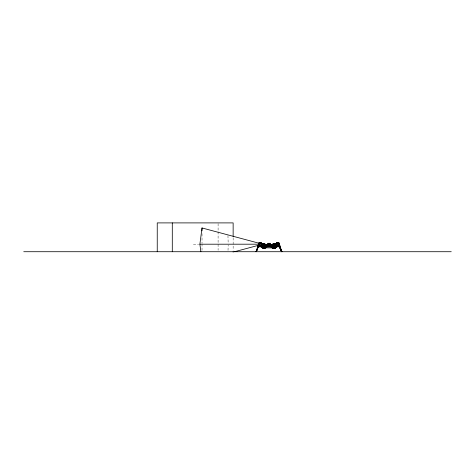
<?xml version="1.0" encoding="UTF-8"?>
<svg xmlns="http://www.w3.org/2000/svg" width="475" height="475" viewBox="0 0 475 475"><rect width="100%" height="100%" fill="white"/><g stroke="black" fill="none" stroke-linecap="round" stroke-linejoin="round"><path stroke-width="0.36" stroke-dasharray="2.38 1.78" d="M228.024 250.355L228.166 244.88M193.396 244.197L198.592 244.197M227.958 235.612L228.166 243.479M233.142 237.761L233.142 250.254M218.096 223.636L218.096 231.028M218.096 231.77L218.096 250.242M202.023 233.718L202.023 243.081M202.023 243.8L202.023 250.283"/><path stroke-width="0.71" d="M262.414 246.751L262.36 246.81A0.689 0.392 -90 0 1 261.642 246.626L261.63 246.448A0.689 0.392 -90 0 1 261.826 245.854L261.974 245.474M262.04 245.201L262.04 247.137L265.288 247.41L263.637 247.41L263.637 246.43L263.043 246.139L263.043 245.563L262.2 244.839L261.678 245.047L261.553 244.5C262.283 245.438 262.313 243.752 261.85 244.827L262.028 245.047M262.473 244.281L262.069 244.738L262.04 244.097L265.187 244.097M262.236 244.744C262.342 242.262 263.815 248.015 258.679 246.662L258.228 246.923L256.375 251.56L258.127 246.323L256.328 251.714L258.347 246.62M262.426 244.583L262.426 244.037L262.058 244.548M263.803 248.627L262.663 247.689L262.663 247.137L263.815 247.137M262.663 244.583L262.663 244.037L263.055 244.399L263.097 244.037M262.663 247.689L262.663 247.137M263.019 247.54L262.776 247.362L262.829 248.627L264.991 248.627M262.491 244.928L262.004 246.763L262.859 244.037M263.803 248.342L263.007 247.689L263.007 247.137M262.829 244.097L263.233 244.405M263.215 244.583L263.215 244.037M263.453 244.583L263.453 244.037L262.426 244.037L262.687 244.358M263.791 247.137L263.637 246.43M263.797 244.583L264.527 244.857L264.545 243.865M263.815 244.227L263.447 244.227M263.868 247.356L263.934 244.566M264.005 248.627C263.946 247.059 263.845 249.179 264.023 248.342M264.023 247.968L263.987 247.137M264.053 244.292L264.409 244.857L272.632 244.773M264.106 247.356L264.433 246.276M264.611 244.566L264.973 244.566L264.925 244.097M265.121 248.627L264.771 248.253M264.89 246.501L264.925 244.227M264.979 244.435L265.21 245.058L265.169 244.292L263.637 244.292M264.545 245.058L266.416 245.058L266.416 245.533L266.956 245.533L266.962 246.501L266.445 246.501M270.524 244.773C270.774 243.812 266.902 243.562 267.562 245.058L270.447 245.058M269.004 245.925L269.004 245.349M273.642 248.627L272.834 248.627L273.297 248.627L273.244 248.253L274.894 248.342M273.505 248.627L274.146 248.627L274.942 247.137L273.927 247.137L273.968 248.627L274.075 247.968M274.271 244.435L274.271 244.097L272.971 244.097L272.971 244.566M274.497 244.097L274.497 244.435L274.134 244.227M263.055 248.342L265.121 248.253M274.497 244.583L274.497 244.037C277.186 244.239 275.007 244.726 274.853 244.037M274.93 244.037C275.215 246.543 275.369 243.556 275.524 244.583L275.524 244.097L275.91 244.097L275.91 244.583M279.668 246.08C279.306 246.133 279.247 244.589 277.958 244.993M278.766 244.352C278.51 245.124 279.858 244.174 278.677 244.566A0.689 0.392 90 0 1 278.51 245.165L278.421 245.248A0.689 0.392 90 0 1 278.118 245.225M279.158 244.904L279.152 244.892A0.689 0.392 90 0 0 279.169 244.364L279.08 243.924M279.615 245.884L276.385 246.222M275.672 244.5C275.322 245.064 274.972 243.473 276.503 246.121L276.147 246.561L275.363 244.542L276.777 242.654L278.801 242.654L279.389 244.091L278.19 245.557M262.408 244.821C262.586 243.325 263.209 245.171 261.802 246.561L261.44 246.121L262.218 244.399L262.61 244.031L262.99 244.316L262.883 245.041L262.396 245.171L262.752 244.459M264.7 246.703L264.753 246.287M264.795 246.4C265.014 248.081 266.154 245.438 264.712 245.925L263.928 244.975L265.008 245.925M264.848 246.276C266.053 246.941 264.747 245.866 265.026 246.335M272.994 246.763L275.31 245.373L275.061 244.75L273.909 244.75C272.81 247.143 272.021 246.632 273.202 246.133M272.983 246.626L272.893 244.566L273.256 244.857M273.006 246.543L272.858 246.098M273.861 247.137L273.618 246.377M275.613 244.322L275.274 244.803L275.108 244.221L275.084 244.726L275.945 246.763L276.302 246.323L279.822 246.323L281.521 251.679L281.871 251.72L279.395 244.203A0.689 0.392 90 0 0 279.039 243.912M274.853 247.689L274.894 247.327L274.93 247.689M275.221 244.429L275.304 244.791M275.458 244.655L275.304 244.382M276.022 244.696L275.702 244.429M262.354 246.834A0.689 0.398 90 0 1 261.802 247.018L261.725 246.899A0.689 0.398 90 0 1 261.63 246.4L261.796 246.869L261.523 246.4A0.689 0.398 90 0 0 261.618 246.899L260.745 245.599M262.259 244.583L262.461 244.233L261.173 242.654L259.148 242.654L259.219 243.432M258.709 243.978A0.689 0.392 -90 0 0 258.548 244.203L256.049 251.714L257.877 247.558M258.537 245.7C258.418 246.875 259.73 244.928 258.917 244.667M259.089 243.978L259.225 245.284A0.689 0.392 -90 0 0 259.51 245.13L259.202 244.862M258.911 244.566L258.501 245.795M259.629 245.284A0.689 0.392 -90 0 1 259.528 245.248L259.439 245.165A0.689 0.392 -90 0 1 259.273 244.542L259.184 244.352M200.877 251.72L199.886 244.197L202.023 227.953L259.101 243.248M272.988 245.908C271.166 246.691 274.449 248.152 273.232 244.227M273.363 246.596L273.042 247.018L272.597 246.258M277.008 245.361L277.056 245.712L276.949 245.338M278.712 243.39L279.003 243.158L278.653 243.248M278.267 244.827L278.582 244.928L278.641 244.37M278.997 244.091L279.252 243.782L278.76 244.091L278.867 243.449M278.973 243.408L278.813 243.271M278.32 244.833A0.689 0.392 90 0 0 278.368 244.993L278.439 245.13A0.689 0.392 90 0 0 278.724 245.284L279.122 244.649M265.246 246.763L265.43 246.501L265.721 247.214L266.701 247.214L266.701 247.718L266.142 247.576M258.626 244.904L259.641 244.904M258.792 244.904L258.792 244.892A0.689 0.392 -90 0 1 258.78 244.364L259.053 243.954M258.643 244.512L258.281 246.08L258.543 245.789M259.059 244.358L258.899 244.892M261.695 246.311C262.503 245.86 260.282 244.773 261.749 245.83A0.689 0.398 90 0 1 261.951 245.765A0.689 0.398 90 0 0 261.85 245.83M259.285 244.465L258.75 244.453L258.442 245.723M259.118 245.284L258.56 246.026L259.118 245.284A0.689 0.392 -90 0 0 259.403 245.13C258.531 247.926 257.729 245.332 258.839 244.482M279.941 245.937L279.068 244.227M279.11 244.72L278.831 245.284A0.689 0.392 90 0 1 278.54 245.13L281.503 251.643L281.96 251.483M279.318 244.904L278.303 244.904M262.55 244.928L261.933 246.703M258.341 246.584L262.081 246.561L258.269 246.501L258.293 247L258.643 246.62M272.816 247.137L273.06 246.525M259.184 244.091L258.899 243.271L258.952 244.091M260.413 245.878L259.825 245.557L260.644 245.878L260.852 245.367M258.56 244.091L260.621 244.091L261.82 245.557L259.76 245.557L258.56 244.091L259.012 242.963M258.928 243.782L259.148 242.654L259.403 242.963M258.436 246.881L258.643 246.371M259.659 243.651L259.427 243.277M258.697 243.782L260.918 243.289L261.909 244.5M260.918 243.289L261.173 242.654M260.799 245.599L260.923 245.284M261.084 245.112C259.124 246.727 263.904 244.488 263.043 246.139M262.639 245.373L262.889 244.75L264.041 244.75L263.833 245.943L263.007 245.599L263.637 245.278M265.377 246.62L263.649 245.723L264.041 244.75M259.303 243.313L259.386 242.654L259.641 242.963M264.326 247.137L264.575 246.549L264.949 246.763M273.25 246.703L273.25 246.192L272.804 246.216M275.981 244.803L275.732 244.524M262.277 244.5L260.817 242.654M259.225 245.284L259.522 244.874M261.232 245.355L261.523 246.4M261.108 245.349L261.731 246.703M265.121 246.78C264.908 247.511 264.153 246.299 264.842 246.691M277.198 245.599L276.325 246.899M276.212 246.703L276.866 245.367L276.42 246.4M279.567 246.092L279.229 244.287M279.538 246.697L281.604 251.518L279.538 246.697C278.73 246.43 280.434 247.38 279.235 246.703M279.822 246.323L279.46 246.763L275.815 246.834L276.319 246.4A0.689 0.398 -90 0 1 276.224 246.899L276.147 247.018A0.689 0.398 -90 0 1 275.595 246.834M276.331 246.774L276.598 246.388L276.397 246.673M277.157 245.7L276.86 245.112M276.86 245.717L277.477 245.599L276.527 247.018A0.689 0.398 -90 0 1 275.981 246.834M272.965 246.311L274.022 244.975M273.006 246.287L272.686 246.276M274.841 244.197L275.173 244.197M272.84 246.673L273.155 246.798M272.911 246.763L274.592 245.723M274.687 244.975L275.12 245.373L274.413 245.943L273.731 244.987M275.672 244.429L277.133 242.654M276.129 245.557L277.329 244.091L279.389 244.091M278.801 242.654L278.546 242.963L278.932 242.963M277.299 245.878L277.661 245.373L277.863 245.878L277.299 245.878L277.168 245.433M277.798 245.557L277.537 245.878L277.335 245.367M277.863 245.878L278.124 245.557L274.746 245.563L274.081 247.356M275.31 245.373L276.45 244.827L275.987 244.566M277.388 243.289L276.04 244.5L276.272 245.047L277.382 243.277L279.015 243.782L278.564 242.654L278.308 242.963M276.094 244.827L275.666 245.373L275.399 244.53M278.724 243.782L278.469 244.091L277.127 243.592L278.267 243.592M275.458 244.928L276.159 246.501M262.182 246.768L262.01 246.875A0.689 0.398 90 0 1 261.422 247.018L261.725 246.899M276.711 245.361L276.373 245.83M275.815 246.774L275.589 246.81A0.689 0.392 90 0 0 276.308 246.626L276.319 246.448A0.689 0.392 90 0 0 276.201 245.961M264.694 244.857L265.014 244.566L265.038 246.763M273.743 244.566L273.422 244.857L273.404 243.865M274.146 248.342L275.286 247.689L275.286 247.137M264.908 246.163L264.337 246.549M265.175 246.347L264.848 246.216L265.175 246.673M274.853 247.54L275.144 247.333L275.168 247.689M259.249 243.248L258.899 243.271M262.36 246.81L258.483 246.763M274.152 246.43L274.9 246.139L274.9 245.563L274.312 245.278M278.95 244.946L278.706 244.874A0.689 0.392 90 0 0 278.754 244.993M234.561 251.72L258.43 245.326M262.681 244.376L262.758 243.568L263.257 243.568L262.942 244.399M273.457 246.65L273.511 246.276M261.624 246.857L262.01 246.875M264.789 245.878L265.103 246.08M273.077 248.027L273.077 247.338M263.263 244.975L262.823 245.373L263.649 245.723M272.846 244.097L275.12 244.097L275.12 244.435M273.024 244.097L272.715 244.097M275.91 244.097L274.728 244.097L275.12 244.097M273.066 244.227L273.06 246.501M273.012 244.227L274.526 244.435M267.556 244.773L267.562 245.925L270.447 245.925L270.447 244.773L270.477 245.349M264.326 248.253L264.349 247.938M272.882 248.253L274.894 248.253L275.12 248.627L275.12 247.279M259.683 243.592L260.822 243.592L259.481 244.091L259.225 243.782M263.257 243.675L263.892 243.675M258.792 244.031L259.202 244.031M199.886 244.197L258.952 244.197M264.937 244.227L262.8 244.346M258.501 244.364L258.887 244.364M274.312 244.292L272.775 244.292L272.739 245.058M272.971 244.435L273.291 244.435M279.442 244.364L279.128 244.578M258.744 244.506L259.273 244.518M273.374 244.857L272.715 244.566L273.475 244.566M261.339 244.601L265.525 244.566L265.537 245.058M272.424 244.566L276.61 244.601M278.677 244.566L279.193 244.566M258.756 244.667L259.273 244.667M258.774 244.768L259.291 244.768M261.85 244.827L260.567 243.277M278.659 244.768L279.175 244.768M273.077 244.857L273.897 244.292M258.905 244.975L259.534 244.993M275.328 245.011L276.088 246.584M259.13 245.13L259.51 245.13M273.404 245.058L271.534 245.058L271.534 245.533L270.988 245.533L270.928 246.887M278.439 245.13L278.766 244.845M259.029 245.165L259.481 245.201M278.469 245.201L278.92 245.165M260.615 245.373L262.283 245.373M276.218 245.373L277.661 245.373M266.036 245.64L267.52 245.64M270.317 245.64L271.831 245.64M261.577 245.83L262.052 245.801M266.125 245.812L267.52 245.812M270.317 245.812L271.712 245.812M258.21 246.121L262.117 246.145M261.559 246.222L262.075 246.222M258.127 246.323L261.648 246.323M258.079 246.442L258.163 246.881M261.63 246.448L262.04 246.448A0.689 0.392 -90 0 1 262.152 245.961M266.214 246.442L268.215 246.442L268.215 245.64M270.928 246.442L268.927 246.442L268.927 245.64M279.674 246.501L275.91 246.448A0.689 0.392 90 0 0 275.797 245.961M264.908 246.65L265.317 246.65L265.026 246.567M273.612 246.549L272.513 246.495L272.228 247.214L271.243 247.214L271.243 247.718L271.807 247.576M275.862 246.561L279.609 246.584L281.568 251.56L279.603 246.62M276.017 246.703L279.27 246.662M263.358 245.723L265.198 246.798M272.703 246.763L273.22 246.751M266.089 246.863L271.759 246.863M276.224 246.899L276.604 246.899M279.508 246.881L281.823 251.708M263.857 247.576L266.428 247.576M271.522 247.576L274.093 247.576M263.019 247.689L262.426 247.689L262.426 247.137A0.689 0.392 -90 0 1 262.052 246.626L262.04 246.448M274.734 247.689L275.524 247.689L275.524 247.137M263.857 247.861L264.474 247.861M274.366 247.861L273.475 247.938L273.499 247.576M264.266 247.938L264.824 247.938M273.125 247.938L273.683 247.938M273.927 247.968L274.271 247.968L274.271 247.137M274.075 248.627L275.12 248.627M256.001 251.441L256.168 251.643M23.75 251.72L451.25 251.72M273.743 244.097L274.936 244.097L274.894 244.435M263.055 244.097L263.186 244.435M273.743 244.227L274.55 244.227M263.287 248.627L263.067 248.253M264.729 248.627L264.741 247.938M272.828 248.627L274.894 248.627L274.894 247.968M258.412 246.697L258.715 246.703M278.421 244.874L278.724 245.284M261.214 243.812L262.645 244.197M262.337 244.88L262.242 244.524M271.504 246.887L272.08 247.338L274.312 247.41L274.312 246.43M278.813 244.91L279.009 245.284M275.749 244.839L276.153 244.773M260.389 245.557L260.644 245.878M275.09 244.322L276.302 246.323M273.357 246.549L273.624 247.137M278.564 242.654L278.772 243.158M276.777 242.654L277.032 243.289M277.026 245.284L277.151 245.599M273.909 244.75L274.301 245.723M264.89 246.525L265.133 247.137M262.972 244.358L263.019 244.037M279.199 244.512L279.561 245.712M279.021 244.465L279.437 245.777M279.051 244.892L278.89 244.358M275.286 244.037L275.286 244.583M274.734 244.037L274.734 244.583L274.758 244.097M274.016 245.854L274.016 247.137M273.849 245.86L273.843 247.356M273.333 244.227L273.351 246.43M273.149 244.857L273.149 244.227L273.178 244.566M272.662 247.41L275.91 247.137L275.898 246.626A0.689 0.392 90 0 1 275.239 246.935M274.093 247.214L274.093 247.861M274.045 244.097L274.039 244.435M273.6 247.938L273.6 248.294M273.208 247.938L273.238 248.627M272.798 244.566L272.798 245.058M272.413 244.566L272.413 245.058M272.466 247.137L272.466 247.914L264.676 247.778M271.534 245.824L271.522 247.718M271.504 245.824L271.504 246.501L270.988 246.501L271.142 245.533M270.412 244.298L270.412 243.996L267.639 243.996L267.639 244.298M270.299 243.996L270.299 243.307L267.746 243.307L267.746 243.996M266.445 245.824L266.428 247.718M264.45 247.576L264.474 247.938M264.189 244.114L264.189 244.471M263.904 244.097L263.91 244.435M233.142 236.295L233.142 222.9L157.243 222.9L157.243 251.72M233.142 251.72L233.142 252.1M202.023 227.953L202.023 230.832M172.294 222.9L172.294 251.72M271.243 244.482L271.243 245.349L266.831 245.349L266.831 244.482L271.243 244.482M274.312 244.097L274.134 244.435L274.312 244.097"/></g></svg>
